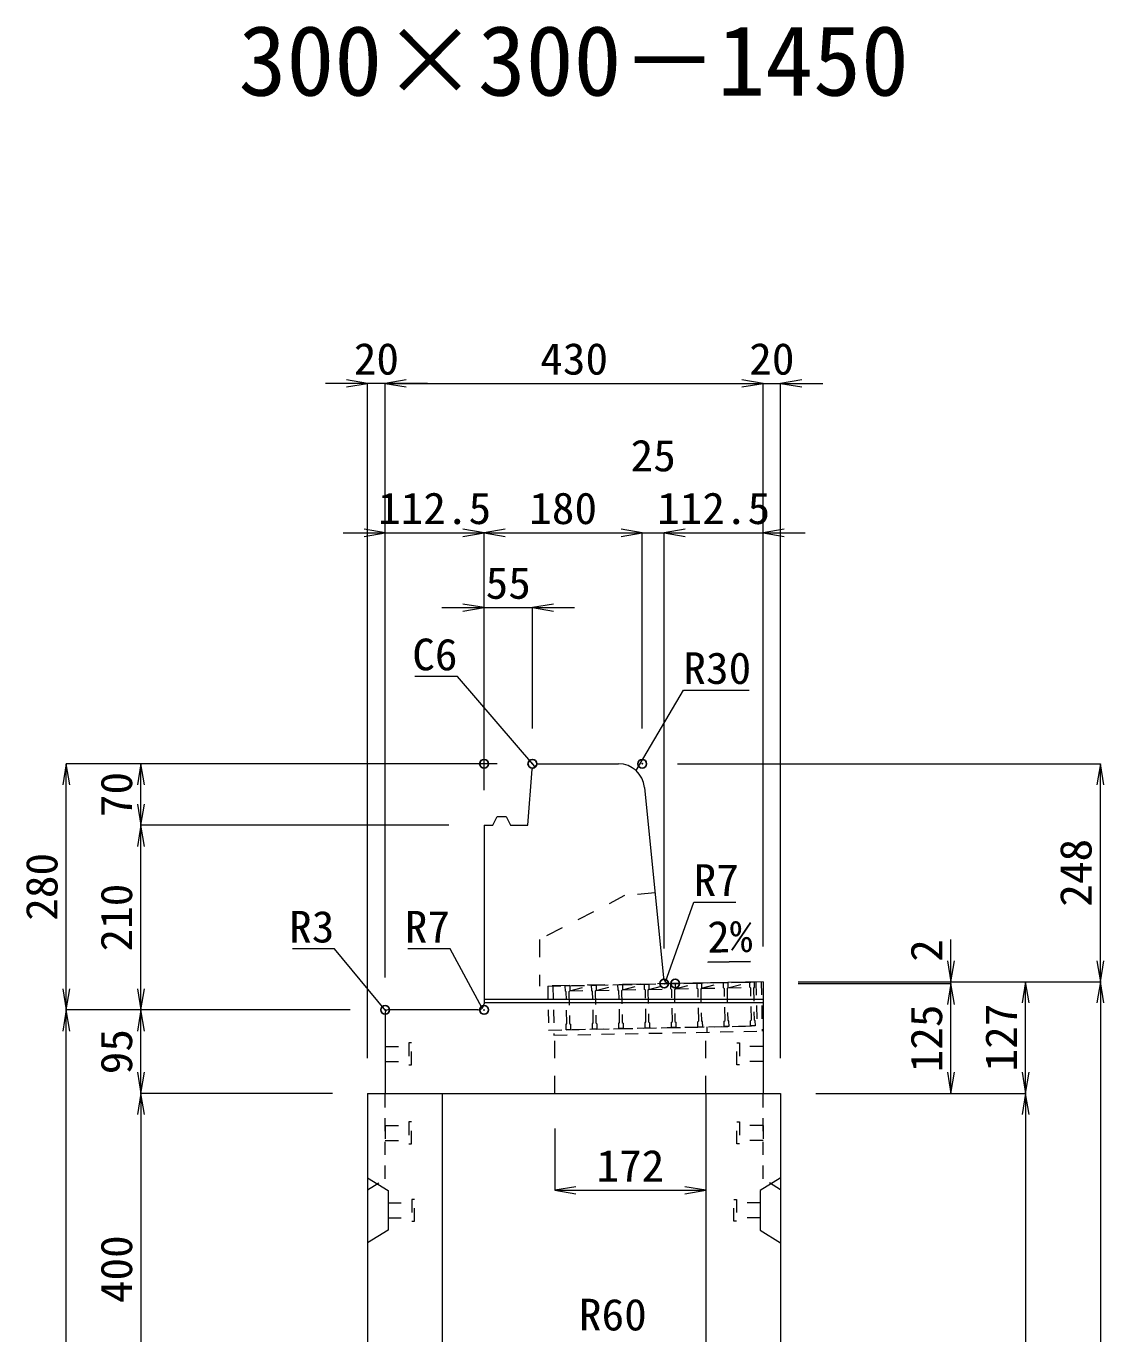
# Model space of a CAD drawing. Units: millimetres at full size; some dimension numbers follow another scale. Extents: x -18734 to 51600, y -18820 to 17820.
# Drawn here: x 13776 to 15003, y -7993 to -6506 of the extents above; entities that cross this region are included whole.
import ezdxf
from ezdxf.enums import TextEntityAlignment as Align

# ---------------------------------------------------------------- set-up
doc = ezdxf.new("R2010")
doc.units = ezdxf.units.MM
doc.header["$LTSCALE"] = 20
doc.header["$PDMODE"] = 32
doc.header["$PDSIZE"] = 10
doc.linetypes.add('USER1', pattern=[2, 1, -1])
doc.linetypes.add('USER2', pattern=[1.35, 0.75, -0.6])
for name, color, linetype, lineweight in [('インサート', 3, 'USER2', 9), ('グレーチング', 7, 'USER2', 5), ('受枠', 3, 'USER2', 9), ('寸法線', 7, 'Continuous', 13), ('引出線', 4, 'Continuous', 13), ('本体', 2, 'Continuous', 13), ('目地', 132, 'Continuous', 5)]:
    doc.layers.add(name, color=color, linetype=linetype, lineweight=lineweight)
doc.layers.add('作業エリア', color=11, linetype='Continuous')
doc.layers.add('文字', color=7, linetype='Continuous')
doc.styles.add('ＭＳ 明朝', font='')
doc.styles.get('ＭＳ 明朝').set_extended_font_data('MS Mincho')

# ---------------------------------------------------------------- blocks, each defined once
blk = doc.blocks.new('open_arrow')
at = {"color": 0, "linetype": 'Continuous', "lineweight": -2}
blk.add_lwpolyline([(7.5, 1.25), (0, 0), (7.5, -1.25)], dxfattribs=at)

msp = doc.modelspace()

# ---------------------------------------------------------------- linework, layer by layer
at = {"layer": 'インサート'}
for p, q in [((14185, -7666.5), (14212, -7666.5)), ((14185, -7666.5), (14185, -7683.5)), ((14215, -7662.5), (14212, -7662.5)), ((14212, -7662.5), (14212, -7687.5)), ((14215, -7687.5), (14215, -7662.5)), ((14585, -7662.5), (14588, -7662.5)), ((14585, -7687.5), (14585, -7662.5)), ((14588, -7662.5), (14588, -7687.5)), ((14615, -7666.5), (14588, -7666.5)), ((14615, -7666.5), (14615, -7683.5)), ((14185, -7683.5), (14212, -7683.5)), ((14212, -7687.5), (14215, -7687.5)), ((14588, -7687.5), (14585, -7687.5)), ((14615, -7683.5), (14588, -7683.5)), ((14185, -7756.5), (14212, -7756.5)), ((14185, -7756.5), (14185, -7773.5)), ((14215, -7752.5), (14212, -7752.5)), ((14212, -7752.5), (14212, -7777.5)), ((14215, -7777.5), (14215, -7752.5)), ((14585, -7752.5), (14588, -7752.5)), ((14585, -7777.5), (14585, -7752.5)), ((14588, -7752.5), (14588, -7777.5)), ((14615, -7756.5), (14588, -7756.5)), ((14615, -7756.5), (14615, -7773.5)), ((14185, -7773.5), (14212, -7773.5)), ((14212, -7777.5), (14215, -7777.5)), ((14588, -7777.5), (14585, -7777.5)), ((14615, -7773.5), (14588, -7773.5)), ((14188.2, -7844.5), (14215.2, -7844.5)), ((14188.2, -7844.5), (14188.2, -7861.5)), ((14218.2, -7840.5), (14215.2, -7840.5)), ((14215.2, -7840.5), (14215.2, -7865.5)), ((14218.2, -7865.5), (14218.2, -7840.5)), ((14581.8, -7840.5), (14584.8, -7840.5)), ((14581.8, -7865.5), (14581.8, -7840.5)), ((14584.8, -7840.5), (14584.8, -7865.5)), ((14611.8, -7844.5), (14584.8, -7844.5)), ((14611.8, -7844.5), (14611.8, -7861.5)), ((14188.2, -7861.5), (14215.2, -7861.5)), ((14215.2, -7865.5), (14218.2, -7865.5)), ((14584.8, -7865.5), (14581.8, -7865.5)), ((14611.8, -7861.5), (14584.8, -7861.5))]:
    msp.add_line(p, q, dxfattribs=at)
at = {"layer": 'グレーチング'}
for p, q in [((14389.92, -7597.5), (14604.88, -7593.2)), ((14395.04, -7603.4), (14419.92, -7596.9)), ((14425.04, -7602.8), (14449.91, -7596.3)), ((14455.03, -7602.2), (14479.91, -7595.7)), ((14485.03, -7601.6), (14509.9, -7595.1)), ((14485.03, -7601.6), (14510.02, -7601.1)), ((14515.02, -7601), (14539.89, -7594.5)), ((14515.02, -7601), (14540.01, -7600.5)), ((14545.01, -7600.4), (14569.89, -7593.9)), ((14545.01, -7600.4), (14570.01, -7599.9)), ((14575.01, -7599.8), (14599.88, -7593.3)), ((14575.01, -7599.8), (14600, -7599.3)), ((14395.04, -7603.4), (14420.04, -7602.9)), ((14425.04, -7602.8), (14450.03, -7602.3)), ((14455.03, -7602.2), (14480.03, -7601.7)), ((14390.92, -7647.49), (14605.88, -7643.19))]:
    msp.add_line(p, q, dxfattribs=at)
for points in [[(14389.92, -7597.5), (14394.92, -7597.4), (14395.04, -7603.4), (14394.06, -7604.42), (14394.78, -7640.41), (14395.8, -7641.39), (14395.92, -7647.39), (14390.92, -7647.49), (14390.8, -7641.49), (14391.78, -7640.47), (14391.06, -7604.48), (14390.04, -7603.5)], [(14419.92, -7596.9), (14424.92, -7596.8), (14425.04, -7602.8), (14424.06, -7603.82), (14424.78, -7639.81), (14425.8, -7640.79), (14425.92, -7646.79), (14420.92, -7646.89), (14420.8, -7640.89), (14421.78, -7639.87), (14421.06, -7603.88), (14420.04, -7602.9)], [(14449.91, -7596.3), (14454.91, -7596.2), (14455.03, -7602.2), (14454.05, -7603.22), (14454.77, -7639.21), (14455.79, -7640.19), (14455.91, -7646.19), (14450.91, -7646.29), (14450.79, -7640.29), (14451.77, -7639.27), (14451.05, -7603.28), (14450.03, -7602.3)], [(14479.91, -7595.7), (14484.91, -7595.6), (14485.03, -7601.6), (14484.05, -7602.62), (14484.77, -7638.61), (14485.79, -7639.59), (14485.91, -7645.59), (14480.91, -7645.69), (14480.79, -7639.69), (14481.77, -7638.67), (14481.05, -7602.68), (14480.03, -7601.7)], [(14509.9, -7595.1), (14514.9, -7595), (14515.02, -7601), (14514.04, -7602.02), (14514.76, -7638.01), (14515.78, -7638.99), (14515.9, -7644.99), (14510.9, -7645.09), (14510.78, -7639.09), (14511.76, -7638.07), (14511.04, -7602.08), (14510.02, -7601.1)], [(14539.89, -7594.5), (14544.89, -7594.4), (14545.01, -7600.4), (14544.03, -7601.42), (14544.75, -7637.41), (14545.77, -7638.39), (14545.89, -7644.39), (14540.89, -7644.49), (14540.77, -7638.49), (14541.75, -7637.47), (14541.03, -7601.48), (14540.01, -7600.5)], [(14569.89, -7593.9), (14574.89, -7593.8), (14575.01, -7599.8), (14574.03, -7600.82), (14574.75, -7636.81), (14575.77, -7637.79), (14575.89, -7643.79), (14570.89, -7643.89), (14570.77, -7637.89), (14571.75, -7636.87), (14571.03, -7600.88), (14570.01, -7599.9)], [(14599.88, -7593.3), (14604.88, -7593.2), (14605, -7599.2), (14604.02, -7600.22), (14604.74, -7636.21), (14605.76, -7637.19), (14605.88, -7643.19), (14600.88, -7643.29), (14600.76, -7637.29), (14601.74, -7636.27), (14601.02, -7600.28), (14600, -7599.3)]]:
    msp.add_lwpolyline(points, close=True, dxfattribs=at)
at = {"layer": '作業エリア'}
for p in [(14297.5, -7345), (14352.5, -7345), (14477.5, -7345), (14502.5, -7595), (14515, -7595), (14185, -7625), (14297.5, -7625)]:
    msp.add_point(p, dxfattribs=at)
at = {"layer": '受枠'}
for p, q in [((14369.93, -7597.9), (14612.88, -7593.04)), ((14369.93, -7597.9), (14370.93, -7647.89)), ((14375.93, -7597.78), (14377.05, -7653.77)), ((14606.88, -7593.16), (14607.88, -7643.15)), ((14612.88, -7593.04), (14614, -7649.03)), ((14370.93, -7647.89), (14607.88, -7643.15)), ((14550.89, -7644.29), (14551.01, -7650.29)), ((14377.05, -7653.77), (14614, -7649.03))]:
    msp.add_line(p, q, dxfattribs=at)
at = {"layer": '寸法線'}
for p, q in [((14233, -6912.31), (14117, -6912.31)), ((14165, -7680), (14165, -6912.31)), ((14185, -6912.31), (14615, -6912.31)), ((14185, -7588), (14185, -6912.31)), ((14185, -7588), (14185, -6912.31)), ((14567, -6912.31), (14683, -6912.31)), ((14615, -7553), (14615, -6912.31)), ((14615, -7553), (14615, -6912.31)), ((14635, -7680), (14635, -6912.31)), ((14137, -7082.31), (14297.5, -7082.31)), ((14185, -7588), (14185, -7082.31)), ((14297.5, -7082.31), (14477.5, -7082.31)), ((14297.5, -7375), (14297.5, -7082.31)), ((14297.5, -7375), (14297.5, -7082.31)), ((14429.5, -7082.31), (14550.5, -7082.31)), ((14477.5, -7305), (14477.5, -7082.31)), ((14477.5, -7305), (14477.5, -7082.31)), ((14502.5, -7555), (14502.5, -7082.31)), ((14502.5, -7082.31), (14663, -7082.31)), ((14502.5, -7555), (14502.5, -7082.31)), ((14615, -7553), (14615, -7082.31)), ((14249.5, -7167.31), (14400.5, -7167.31)), ((14297.5, -7375), (14297.5, -7167.31)), ((14352.5, -7305), (14352.5, -7167.31)), ((13822.06, -7625), (13822.06, -7345)), ((14312.5, -7345), (13822.06, -7345)), ((13907.06, -7415), (13907.06, -7345)), ((14312.5, -7345), (13907.06, -7345)), ((14517.5, -7345), (14998.78, -7345)), ((14998.78, -7593), (14998.78, -7345)), ((13907.06, -7625), (13907.06, -7415)), ((14257.5, -7415), (13907.06, -7415)), ((14257.5, -7415), (13907.06, -7415)), ((14828.78, -7643), (14828.78, -7545)), ((14655, -7593), (14998.78, -7593)), ((14655, -7593), (14913.78, -7593)), ((14655, -7593), (14828.78, -7593)), ((14655, -7593), (14998.78, -7593)), ((14655, -7595), (14828.78, -7595)), ((14655, -7595), (14828.78, -7595)), ((14828.78, -7720), (14828.78, -7595)), ((14913.78, -7720), (14913.78, -7593)), ((14998.78, -7593), (14998.78, -9170)), ((13822.06, -9170), (13822.06, -7625)), ((14145, -7625), (13822.06, -7625)), ((14145, -7625), (13822.06, -7625)), ((13907.06, -7720), (13907.06, -7625)), ((14145, -7625), (13907.06, -7625)), ((14145, -7625), (13907.06, -7625)), ((13907.06, -7720), (13907.06, -8120)), ((14125, -7720), (13907.06, -7720)), ((14125, -7720), (13907.06, -7720)), ((14675, -7720), (14913.78, -7720)), ((14675, -7720), (14913.78, -7720)), ((14675, -7720), (14828.78, -7720)), ((14913.78, -7720), (14913.78, -9170)), ((14378, -7760), (14378, -7830.23)), ((14378, -7830.23), (14550, -7830.23))]:
    msp.add_line(p, q, dxfattribs=at)
at = {"layer": '引出線'}
for points in [[(14355.29, -7347.99), (14267.27, -7245.82), (14218.92, -7245.82)], [(14470.48, -7352.76), (14524.33, -7261.36), (14599, -7261.36)], [(14504.14, -7593.19), (14536.08, -7502.42), (14584.01, -7502.42)], [(14185.88, -7625.88), (14127.15, -7555.51), (14079.43, -7555.51)], [(14295.45, -7622.95), (14258.75, -7555.51), (14210.82, -7555.51)], [(14552.12, -7570.88), (14600.83, -7569.9), (14552.08, -7570.88)]]:
    msp.add_lwpolyline(points, dxfattribs=at)
at = {"layer": '本体'}
for p, q in [((14352.07, -7350.98), (14358.5, -7345)), ((14358.5, -7345), (14450.35, -7345)), ((14347.5, -7415), (14352.07, -7350.98)), ((14480.2, -7372.01), (14501.87, -7588.7)), ((14307.5, -7415), (14312.5, -7405)), ((14312.5, -7405), (14322.5, -7405)), ((14322.5, -7405), (14327.5, -7415)), ((14297.5, -7415), (14297.5, -7618)), ((14297.5, -7415), (14307.5, -7415)), ((14327.5, -7415), (14347.5, -7415)), ((14515, -7595), (14508.83, -7595)), ((14615, -7593), (14515, -7595)), ((14615, -7593), (14615, -7720)), ((14185, -7628), (14185, -7720)), ((14290.5, -7625), (14188, -7625)), ((14165, -7720), (14165, -9170)), ((14165, -7720), (14250, -7720)), ((14185, -7720), (14615, -7720)), ((14250, -7720), (14250, -8049.47)), ((14550, -7720), (14635, -7720)), ((14550, -7720), (14550, -8049.47)), ((14635, -7720), (14635, -9170))]:
    msp.add_line(p, q, dxfattribs=at)
at = {"layer": '本体', "linetype": 'USER1'}
for p, q in [((14457.5, -7495), (14360.5, -7545)), ((14492.2, -7492), (14457.5, -7495)), ((14360.5, -7545), (14360.5, -7598.09)), ((14515, -7595), (14360.5, -7598.09)), ((14550, -7720), (14550, -7644.31)), ((14378, -7720), (14378, -7647.75))]:
    msp.add_line(p, q, dxfattribs=at)
at = {"layer": '本体', "linetype": 'USER2', "lineweight": 9}
for p, q in [((14185, -7817), (14185, -7720)), ((14615, -7817), (14615, -7720)), ((14165, -7829.5), (14185, -7817)), ((14635, -7829.5), (14615, -7817))]:
    msp.add_line(p, q, dxfattribs=at)
at = {"layer": '本体', "lineweight": 9}
for p, q in [((14165, -7816), (14188.2, -7830.5)), ((14634.58, -7816.26), (14611.8, -7830.5)), ((14188.2, -7830.5), (14188.2, -7875.5)), ((14611.8, -7830.5), (14611.8, -7875.5)), ((14188.2, -7875.5), (14165, -7890)), ((14611.8, -7875.5), (14635, -7890))]:
    msp.add_line(p, q, dxfattribs=at)
at = {"layer": '本体'}
for centre, radius, start, end in [((14450.35, -7375), 30, 5.71059, 90), ((14508.83, -7588), 7, 185.71059, 270), ((14188, -7628), 3, 90, 180), ((14290.5, -7618), 7, 270, 0)]:
    msp.add_arc(centre, radius, start, end, dxfattribs=at)
at = {"layer": '目地'}
for p, q in [((14615, -7613), (14297.5, -7613)), ((14615, -7617), (14297.5, -7617))]:
    msp.add_line(p, q, dxfattribs=at)

# ---------------------------------------------------------------- block references
at = {"layer": '寸法線', "xscale": 3.2, "yscale": 3.2}
for p, rotation in [((14165, -6912.31), 180), ((14615, -6912.31), 180), ((14615, -6912.31), 180), ((14185, -7082.31), 180), ((14297.5, -7082.31), 180), ((14477.5, -7082.31), 180), ((14477.5, -7082.31), 180), ((14297.5, -7167.31), 180), ((13822.06, -7345), 270), ((13907.06, -7345), 270), ((14998.78, -7345), 270), ((13907.06, -7415), 90), ((13907.06, -7415), 270), ((14828.78, -7593), 90), ((14998.78, -7593), 90), ((13822.06, -7625), 90), ((13907.06, -7625), 90), ((14828.78, -7595), 270), ((14828.78, -7595), 270), ((14913.78, -7593), 270), ((14998.78, -7593), 270), ((13822.06, -7625), 270), ((13907.06, -7625), 270), ((13907.06, -7720), 90), ((14828.78, -7720), 90), ((14913.78, -7720), 90), ((13907.06, -7720), 270), ((14913.78, -7720), 270), ((14550, -7830.23), 180)]:
    msp.add_blockref('open_arrow', p, dxfattribs=dict(at, rotation=rotation))
for p in [(14185, -6912.31), (14185, -6912.31), (14635, -6912.31), (14297.5, -7082.31), (14502.5, -7082.31), (14502.5, -7082.31), (14615, -7082.31), (14352.5, -7167.31), (14378, -7830.23)]:
    msp.add_blockref('open_arrow', p, dxfattribs=at)
at = {"layer": '引出線', "xscale": 0.0533, "yscale": 0.0533}
for p, rotation in [((14355.29, -7347.99), 130.7), ((14470.48, -7352.76), 59.5), ((14552.12, -7570.88), 1.1), ((14504.14, -7593.19), 70.6), ((14185.88, -7625.88), 129.8), ((14295.45, -7622.95), 118.6)]:
    msp.add_blockref('open_arrow', p, dxfattribs=dict(at, rotation=rotation))

# ---------------------------------------------------------------- texts
at = {"layer": '寸法線', "style": 'ＭＳ 明朝', "width": 1.05}
for s, p in [('20', (14175, -6884.31)), ('430', (14400, -6884.31)), ('20', (14625, -6884.31)), ('25', (14490, -6994.31)), ('112.5', (14241.25, -7054.31)), ('180', (14387.5, -7054.31)), ('112.5', (14558.75, -7054.31)), ('55', (14325, -7139.31)), ('172', (14464, -7802.23))]:
    msp.add_text(s, height=36.03, dxfattribs=at).set_placement(p, align=Align.MIDDLE_CENTER)
for s, p in [('70', (13879.06, -7380)), ('248', (14970.78, -7469)), ('280', (13794.06, -7485)), ('210', (13879.06, -7520)), ('2', (14800.78, -7557.41)), ('125', (14800.78, -7657.5)), ('127', (14885.78, -7656.5)), ('95', (13879.06, -7672.5)), ('400', (13879.06, -7920))]:
    msp.add_text(s, height=36.03, rotation=90, dxfattribs=at).set_placement(p, align=Align.MIDDLE_CENTER)
at = {"layer": '引出線', "style": 'ＭＳ 明朝', "width": 1.05}
for s, p in [('C6', (14267.27, -7202.62)), ('R3', (14127.15, -7512.31)), ('R7', (14258.75, -7512.31)), ('R60', (14482.66, -7953.59))]:
    msp.add_text(s, height=36.03, dxfattribs=at).set_placement(p, align=Align.TOP_RIGHT)
for s, p in [('R30', (14524.33, -7218.16)), ('R7', (14536.08, -7459.22))]:
    msp.add_text(s, height=36.03, dxfattribs=at).set_placement(p, align=Align.TOP_LEFT)
msp.add_text('2%', height=36.03, rotation=1.146, dxfattribs=at).set_placement((14551.15, -7523.98), align=Align.TOP_LEFT)
at = {"layer": '文字', "style": 'ＭＳ 明朝'}
msp.add_text('300×300－1450', height=80.06, dxfattribs=at).set_placement((14399.52, -6544.97), align=Align.MIDDLE_CENTER)

doc.saveas('drawing.dxf')
